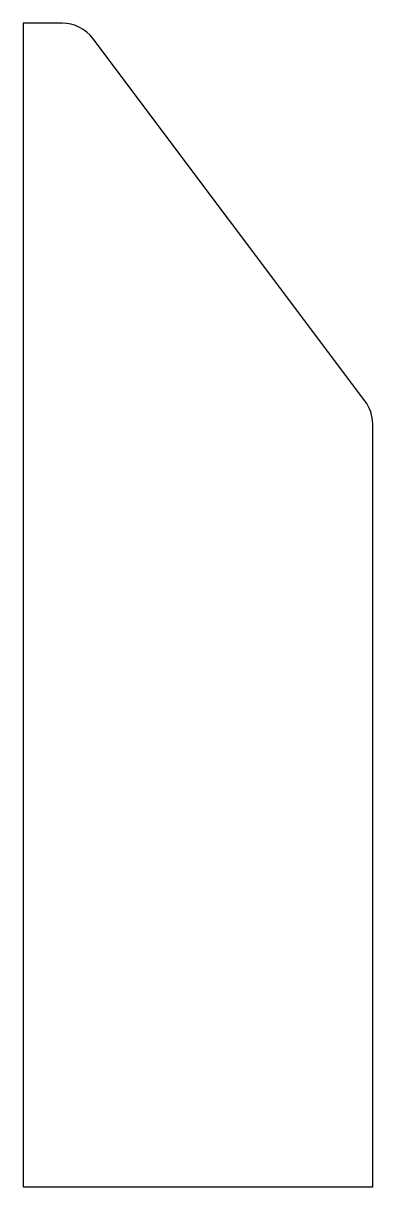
# Model space of a CAD drawing. Header units: millimetres. Extents: x 325 to 415, y 536 to 836.
import ezdxf

# ---------------------------------------------------------------- set-up
doc = ezdxf.new("R2010")
doc.units = ezdxf.units.MM

msp = doc.modelspace()

# ---------------------------------------------------------------- linework, layer by layer
at = {"color": 7, "linetype": 'Continuous', "lineweight": 25}
for p, q in [((335.29, 836.48), (325.29, 836.48)), ((325.29, 836.48), (325.29, 536.48)), ((413.29, 739.14), (343.29, 832.48)), ((415.29, 536.48), (415.29, 733.14)), ((325.29, 536.48), (415.29, 536.48))]:
    msp.add_line(p, q, dxfattribs=at)
for centre, start, end in [((335.29, 826.48), 36.8699, 90), ((405.29, 733.14), 0, 36.8699)]:
    msp.add_arc(centre, 10, start, end, dxfattribs=at)

doc.saveas('drawing.dxf')
